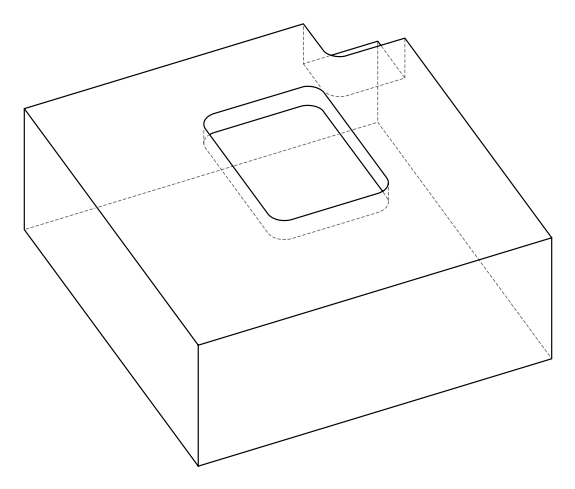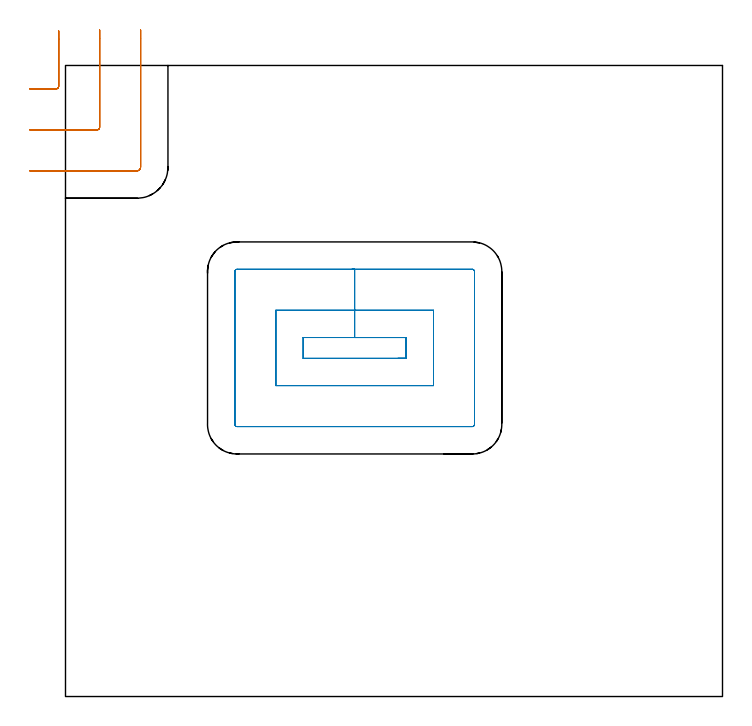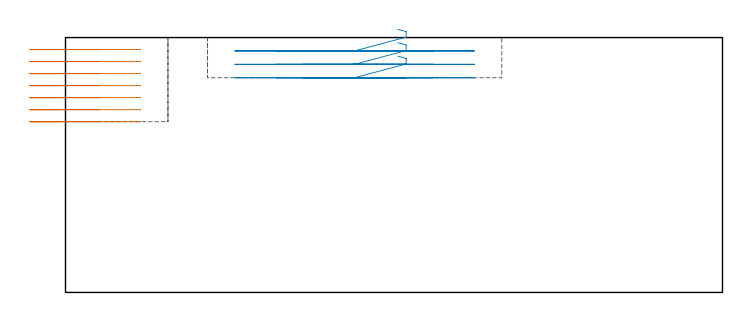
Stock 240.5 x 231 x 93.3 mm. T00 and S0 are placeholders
(PLAN: 2 operations, 0 tool changes, 6.9 min)
(1 MILL_CORNER_NOTCH_RECTANGULAR | CORNER_NOTCH_RECTANGULAR | UGT0201_094 | Follow Part, ap 5, ae 75% | 3.05 min | 55278 mm3)
(2 MILL_RECTANGULAR_POCKET | POCKET_RECTANGULAR_STRAIGHT | UGT0201_094 | Follow Part, ap 5, ae 75% | 3.84 min | 121399 mm3)
(TOOL UGT0201_094 | End mill 20 mm | D20 FL38 Z4)
(OP 1 MILL_CORNER_NOTCH_RECTANGULAR)
G17 G21 G94 G90
T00 M6
G54
G17 G0 G90 X-13. Y222.4 S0 M3
G43 Z103.3 H0
Z88.9
G94 G1 X-10. F250.
X-3.496 F500.
G3 X-2.5 Y223.396 R1.
G1 Y240.682
Y243.682 F250.
G0 Z103.3
X-13. Y207.4
Z88.9
G1 X-10.
X11.504 F500.
G3 X12.5 Y208.396 R1.
G1 Y241.
Y244. F250.
G0 Z103.3
X-13. Y192.4
Z88.9
G1 X-10.
X26.1 F500.
G3 X27.5 Y193.8 R1.4
G1 Y241.
Y244. F250.
G0 Z103.3
X-13. Y222.4
Z84.5
G1 X-10.
X-3.496 F500.
G3 X-2.5 Y223.396 R1.
G1 Y240.682
Y243.682 F250.
G0 Z103.3
X-13. Y207.4
Z84.5
G1 X-10.
X11.504 F500.
G3 X12.5 Y208.396 R1.
G1 Y241.
Y244. F250.
G0 Z103.3
X-13. Y192.4
Z84.5
G1 X-10.
X26.1 F500.
G3 X27.5 Y193.8 R1.4
G1 Y241.
Y244. F250.
G0 Z103.3
X-13. Y222.4
Z80.1
G1 X-10.
X-3.496 F500.
G3 X-2.5 Y223.396 R1.
G1 Y240.682
Y243.682 F250.
G0 Z103.3
X-13. Y207.4
Z80.1
G1 X-10.
X11.504 F500.
G3 X12.5 Y208.396 R1.
G1 Y241.
Y244. F250.
G0 Z103.3
X-13. Y192.4
Z80.1
G1 X-10.
X26.1 F500.
G3 X27.5 Y193.8 R1.4
G1 Y241.
Y244. F250.
G0 Z103.3
X-13. Y222.4
Z75.7
G1 X-10.
X-3.496 F500.
G3 X-2.5 Y223.396 R1.
G1 Y240.682
Y243.682 F250.
G0 Z103.3
X-13. Y207.4
Z75.7
G1 X-10.
X11.504 F500.
G3 X12.5 Y208.396 R1.
G1 Y241.
Y244. F250.
G0 Z103.3
X-13. Y192.4
Z75.7
G1 X-10.
X26.1 F500.
G3 X27.5 Y193.8 R1.4
G1 Y241.
Y244. F250.
G0 Z103.3
X-13. Y222.4
Z71.3
G1 X-10.
X-3.496 F500.
G3 X-2.5 Y223.396 R1.
G1 Y240.682
Y243.682 F250.
G0 Z103.3
X-13. Y207.4
Z71.3
G1 X-10.
X11.504 F500.
G3 X12.5 Y208.396 R1.
G1 Y241.
Y244. F250.
G0 Z103.3
X-13. Y192.4
Z71.3
G1 X-10.
X26.1 F500.
G3 X27.5 Y193.8 R1.4
G1 Y241.
Y244. F250.
G0 Z103.3
X-13. Y222.4
Z66.9
G1 X-10.
X-3.496 F500.
G3 X-2.5 Y223.396 R1.
G1 Y240.682
Y243.682 F250.
G0 Z103.3
X-13. Y207.4
Z66.9
G1 X-10.
X11.504 F500.
G3 X12.5 Y208.396 R1.
G1 Y241.
Y244. F250.
G0 Z103.3
X-13. Y192.4
Z66.9
G1 X-10.
X26.1 F500.
G3 X27.5 Y193.8 R1.4
G1 Y241.
Y244. F250.
G0 Z103.3
X-13. Y222.4
Z62.5
G1 X-10.
X-3.496 F500.
G3 X-2.5 Y223.396 R1.
G1 Y240.682
Y243.682 F250.
G0 Z103.3
X-13. Y207.4
Z62.5
G1 X-10.
X11.504 F500.
G3 X12.5 Y208.396 R1.
G1 Y241.
Y244. F250.
G0 Z103.3
X-13. Y192.4
Z62.5
G1 X-10.
X26.1 F500.
G3 X27.5 Y193.8 R1.4
G1 Y241.
Y244. F250.
G0 Z103.3
M5
M2
(OP 2 MILL_RECTANGULAR_POCKET)
G17 G21 G94 G90
T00 M6
G54
G17 G0 G90 X121.667 Y123.8 S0 M3
G43 Z103.3 H0
Z96.3
G94 G1 X124.7 Z95.487 F250.
Y131.4 Z93.451
X105.85 Z88.4
X87. F500.
Y123.8
X124.7
Y131.4
X105.85
Y141.4
X77.
Y113.8
X134.7
Y141.4
X105.85
Y156.4
X62.8
G3 X62. Y155.6 R0.8
G1 Y99.6
G3 X62.8 Y98.8 R0.8
G1 X148.9
G3 X149.7 Y99.6 R0.8
G1 Y155.6
G3 X148.9 Y156.4 R0.8
G1 X105.85
X104.85
G0 X121.667 Y123.8 Z91.4
G1 X124.7 Z90.587 F250.
Y131.4 Z88.551
X105.85 Z83.5
X87. F500.
Y123.8
X124.7
Y131.4
X105.85
Y141.4
X77.
Y113.8
X134.7
Y141.4
X105.85
Y156.4
X62.8
G3 X62. Y155.6 R0.8
G1 Y99.6
G3 X62.8 Y98.8 R0.8
G1 X148.9
G3 X149.7 Y99.6 R0.8
G1 Y155.6
G3 X148.9 Y156.4 R0.8
G1 X105.85
X104.85
G0 X121.667 Y123.8 Z86.5
G1 X124.7 Z85.687 F250.
Y131.4 Z83.651
X105.85 Z78.6
X87. F500.
Y123.8
X124.7
Y131.4
X105.85
Y141.4
X77.
Y113.8
X134.7
Y141.4
X105.85
Y156.4
X62.8
G3 X62. Y155.6 R0.8
G1 Y99.6
G3 X62.8 Y98.8 R0.8
G1 X148.9
G3 X149.7 Y99.6 R0.8
G1 Y155.6
G3 X148.9 Y156.4 R0.8
G1 X105.85
X104.85
G0 Z103.3
M5
M2
